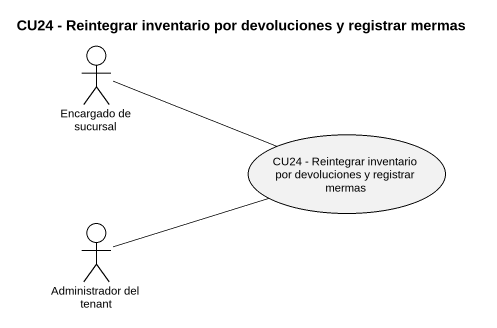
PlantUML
@startuml
title CU24 - Reintegrar inventario por devoluciones y registrar mermas
actor "Encargado de sucursal" as Encargado_de_sucursal
usecase "CU24 - Reintegrar inventario por devoluciones y registrar mermas" as CU24_Reintegrar_inventario
actor "Administrador del tenant" as Administrador_del_tenant
Encargado_de_sucursal -right- CU24_Reintegrar_inventario
Administrador_del_tenant -right- CU24_Reintegrar_inventario
@enduml
